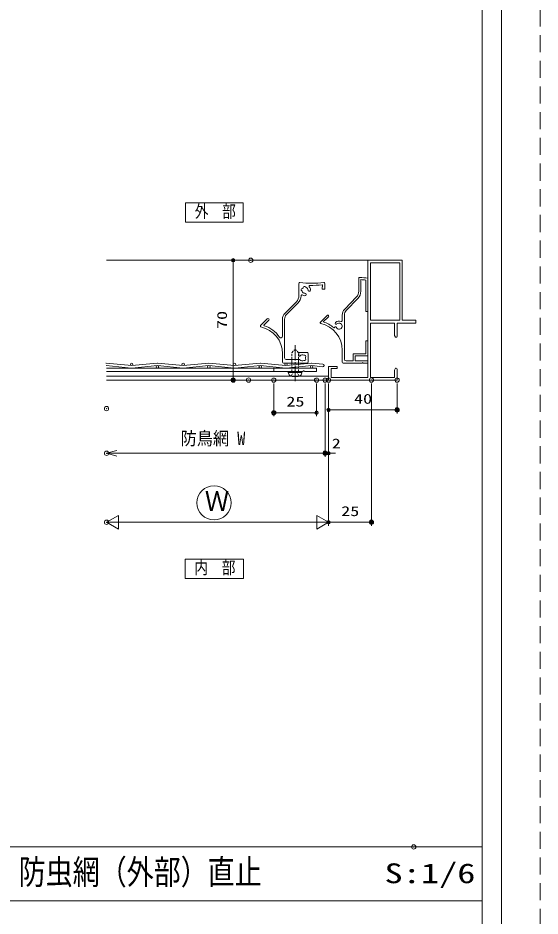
# Model space of a CAD drawing. Units: millimetres, scale not verified. Extents: x -584 to 585, y -818 to 818.
# Drawn here: x 280 to 585, y -326 to 198 of the extents above; entities that cross this region are included whole.
import ezdxf
from ezdxf.enums import TextEntityAlignment as Align

# ---------------------------------------------------------------- set-up
doc = ezdxf.new("R2010")
doc.units = ezdxf.units.MM
doc.header["$LTSCALE"] = 5
doc.header["$PDMODE"] = 32
doc.header["$PDSIZE"] = 2.5
for name, pattern in [('CHAIN2', [12, 9, -1, 1, -1]), ('DASHED1', [1.8, 1.2, -0.6]), ('DASHED2', [3, 2, -1])]:
    doc.linetypes.add(name, pattern=pattern)
for name, color, linetype, lineweight in [('0-0_Defpoints', 7, 'Continuous', 9), ('0-1_USERZ', 2, 'Continuous', 9), ('0-2_SUNPOU', 3, 'Continuous', 9), ('0-3_0', 7, 'Continuous', 9), ('0-5_USER1', 3, 'Continuous', 9), ('0-6__0-0_', 2, 'Continuous', 9), ('0-7_YSS_ZEN', 6, 'Continuous', 9), ('0-8__0-7_', 7, 'Continuous', 9), ('0-9_SHAPE', 7, 'Continuous', 9), ('0-A_KATAZAI', 7, 'Continuous', 9), ('0-B_PARTS3', 134, 'Continuous', 9), ('0-C__0-0_0-0', 2, 'Continuous', 9)]:
    doc.layers.add(name, color=color, linetype=linetype, lineweight=lineweight)
doc.layers.add('0-E_PROCESSING', color=7, linetype='Continuous')
doc.styles.add('ＭＳ ゴシック', font='')
doc.styles.get('ＭＳ ゴシック').set_extended_font_data('MS Gothic')

# ---------------------------------------------------------------- blocks, each defined once
blk = doc.blocks.new('ALW1')
at = {"layer": '0-3_0'}
blk.add_line((0, 0), (-5, 0), dxfattribs=at)
blk.add_lwpolyline([(-1.732, -1), (0, 0), (-1.732, 1)], close=True, dxfattribs=at)
blk = doc.blocks.new('GAIBU_W')
at = {"layer": '0-5_USER1', "color": 4}
blk.add_lwpolyline([(-84, -28), (84, -28), (84, 28), (-84, 28)], close=True, dxfattribs=at)
at = {"layer": '0-5_USER1', "color": 4, "style": 'ＭＳ ゴシック', "width": 0.8}
blk.add_text('外\u3000部', height=36.55, dxfattribs=at).set_placement((-57, -26.03), align=Align.BOTTOM_LEFT)
blk = doc.blocks.new('NAIBU_W')
at = {"layer": '0-5_USER1', "color": 4}
blk.add_lwpolyline([(-85.14, -28), (85.14, -28), (85.14, 28), (-85.14, 28)], close=True, dxfattribs=at)
at = {"layer": '0-5_USER1', "color": 4, "style": 'ＭＳ ゴシック', "width": 0.8}
blk.add_text('内\u3000部', height=36.55, dxfattribs=at).set_placement((-58.14, -26.03), align=Align.BOTTOM_LEFT)
blk = doc.blocks.new('DOT1')
at = {"layer": '0-3_0'}
blk.add_line((0, 0), (-5, 0), dxfattribs=at)
for radius in [2.5, 1.62]:
    blk.add_circle((0, 0), radius, dxfattribs=at)
blk = doc.blocks.new('U18')
at = {"layer": '0-B_PARTS3', "linetype": 'CHAIN2'}
blk.add_line((-27.5, 0), (77.5, 0), dxfattribs=at)
at = {"layer": '0-B_PARTS3'}
for p, q in [((-2.5, 20), (-7.76, 18.6)), ((-2.5, 20), (-2.5, -20)), ((-2.5, 20), (0, 19.12)), ((0, 19.12), (0, -19.12)), ((-2.5, -20), (-7.76, -18.6)), ((-2.5, -20), (0, -19.12))]:
    blk.add_line(p, q, dxfattribs=at)
at = {"layer": '0-B_PARTS3', "linetype": 'DASHED1'}
for p, q in [((0, 10), (55, 10)), ((55, 10), (65, 0)), ((55, -10), (65, 0)), ((0, -10), (55, -10))]:
    blk.add_line(p, q, dxfattribs=at)
for points in [[(-12.9, 11.5), (-1.31, 5.72), (1.73, 0)], [(-12.9, -11.5), (-1.31, -5.72), (1.73, 0)]]:
    blk.add_lwpolyline(points, dxfattribs=at)
at = {"layer": '0-B_PARTS3'}
for centre, radius, start, end in [((17.5, 0), 32.5, 149.41289, 210.58711), ((-6.6, 14.25), 4.5, 104.93766, 149.41289), ((-6.6, -14.25), 4.5, 210.58711, 255.06234)]:
    blk.add_arc(centre, radius, start, end, dxfattribs=at)
blk = doc.blocks.new('Open30_30')
at = {"layer": '0-3_0'}
for q in [(-15, 4.02), (-15, 0), (-15, -4.02)]:
    blk.add_line((0, 0), q, dxfattribs=at)
blk = doc.blocks.new('TWAKU_W')
at = {"layer": '0-1_USERZ', "color": 7}
blk.add_line((210.02, 166), (210.02, 131), dxfattribs=at)
at = {"layer": '0-3_0'}
for p, q in [((125, 9), (125, 350)), ((125, 350), (225.02, 350)), ((132.5, 175), (132.5, 342.5)), ((132.5, 342.5), (217.52, 342.5)), ((217.52, 342.5), (217.52, 175)), ((225.02, 350), (225.02, 175)), ((217.52, 175), (132.5, 175)), ((202.02, 166), (132.5, 166)), ((132.5, 166), (132.5, 9)), ((263.52, 166), (210.02, 166)), ((210.02, 166), (210.02, 127.5)), ((225.02, 175), (263.52, 175)), ((265.02, 173.5), (265.02, 167.5)), ((35, 40), (10, 40)), ((17.5, 34), (17.5, 9)), ((35, 34), (17.5, 34)), ((35, 34), (35, 40)), ((210.02, 32.5), (210.02, 0)), ((19, 7.5), (123.5, 7.5)), ((134, 7.5), (202.02, 7.5))]:
    blk.add_line(p, q, dxfattribs=at)
for points in [[(207.52, 125), (205.17, 125), (202.02, 130.46), (202.02, 166)], [(210.02, 0), (10, 0), (10, 40)], [(202.02, 7.5), (202.02, 29.54), (205.17, 35), (207.52, 35)]]:
    blk.add_lwpolyline(points, dxfattribs=at)
for centre, radius, start, end in [((263.52, 173.5), 1.5, 360, 90), ((263.52, 167.5), 1.5, 270, 0), ((207.52, 127.5), 2.5, 270, 0), ((207.52, 32.5), 2.5, 0, 90), ((19, 9), 1.5, 180, 270), ((123.5, 9), 1.5, 270, 0), ((134, 9), 1.5, 180, 270)]:
    blk.add_arc(centre, radius, start, end, dxfattribs=at)
blk = doc.blocks.new('HANE-R')
at = {"layer": '0-A_KATAZAI'}
for p, q in [((-26.9, 210.08), (-26.9, 247.51)), ((-20.9, 243.52), (-20.9, 210.08)), ((-6, 242.11), (-6, 150.01)), ((0, 247.8), (0, 150.01)), ((-33.88, 192.75), (-68, 157.27)), ((-29.55, 188.59), (-63.68, 153.11)), ((-138.97, 119.66), (-119.51, 139.12)), ((-130.4, 119.75), (-115.39, 134.76)), ((-74.98, 139.94), (-74.98, 123.81)), ((-68.98, 11), (-68.98, 139.94)), ((0, 150.01), (-6, 150.01)), ((-6, 65), (0, 65)), ((-6, 27), (-6, 65)), ((0, 21), (0, 65)), ((-74.98, 2.5), (-74.98, 37.33)), ((-43.5, 27), (-6, 27)), ((-43.5, 6), (-43.5, 27)), ((-72.48, 0), (-17, 0)), ((-63.98, 6), (-43.5, 6)), ((-37.5, 21), (0, 21)), ((-37.5, 6), (-37.5, 21)), ((-37.5, 6), (0, 6)), ((-15.5, 1.5), (-17, 0)), ((0, 0), (0, 6))]:
    blk.add_line(p, q, dxfattribs=at)
blk.add_lwpolyline([(-15.5, 1.5), (-14, 0), (0, 0)], dxfattribs=at)
for centre, radius, start, end in [((-24.4, 247.51), 2.5, 82.03235, 180), ((10.6, 497.57), 250, 262.03235, 267.56993), ((10.6, 497.57), 256, 262.93202, 266.28211), ((-51.9, 210.08), 25, 316.12144, 0), ((-51.9, 210.08), 31, 316.12144, 0), ((-49.98, 139.94), 25, 136.12144, 180), ((-117.39, 137), 3, 101.91022, 134.99992), ((-117.39, 137), 3, 311.6951, 101.91022), ((-49.98, 139.94), 19, 136.12144, 180), ((-137.2, 117.9), 2.5, 134.99992, 257.55528), ((-154.98, 37.33), 80, 0, 77.55528), ((-154.98, 37.33), 86, 50.05858, 73.3929), ((-94.98, 102.76), 3, 23.59929, 159.80539), ((-94.98, 102.76), 3, 23.59929, 142.12766), ((-92.54, 115.97), 3, 135.52248, 315.52248), ((-83.98, 107.57), 15, 68.19625, 135.52248), ((-83.98, 107.57), 9, 203.59929, 135.52248), ((-77.48, 123.81), 2.5, 248.19625, 0), ((-77.48, 123.81), 2.5, 248.19625, 0), ((-98.97, 104.23), 1.25, 230.05858, 339.80539), ((-72.48, 2.5), 2.5, 180, 270), ((-63.98, 11), 5, 180, 270)]:
    blk.add_arc(centre, radius, start, end, dxfattribs=at)
blk = doc.blocks.new('3K-57471')
at = {"layer": '0-9_SHAPE'}
for p, q in [((48.1, 196.69), (48.1, 232.5)), ((115.6, 216.9), (115.6, 221.4)), ((117.1, 224), (117.1, 226.82)), ((121.6, 215.4), (117.1, 215.4)), ((123.1, 232.5), (123.1, 216.9)), ((7.32, 145.56), (40.78, 179.01)), ((45.02, 174.77), (11.56, 141.31)), ((-63.97, 109.47), (-44.46, 128.97)), ((-40.22, 124.73), (-53.65, 111.3)), ((0, 78.68), (0, 127.88)), ((6, 127.88), (6, 15)), ((0, 2.5), (0, 27.14)), ((47.5, 22.43), (47.5, 29)), ((49, 30.5), (72.5, 30.5)), ((75, 28), (75, 2.5)), ((72.5, 0), (2.5, 0)), ((11, 10), (49.87, 10))]:
    blk.add_line(p, q, dxfattribs=at)
for centre, radius, start, end in [((50.6, 232.5), 2.5, 82.03236, 180), ((85.6, 482.56), 250, 262.03236, 277.96764), ((58.21, 213.8), 3.75, 99.61598, 240.38402), ((55.62, 209.24), 1.5, 18.09805, 60.38402), ((65.6, 212.5), 9, 198.09805, 268.7398), ((57.34, 218.98), 1.5, 279.61598, 321.90195), ((65.6, 212.5), 9, 128.09805, 141.90195), ((59.12, 220.76), 1.5, 308.09805, 350.38402), ((64.3, 219.89), 3.75, 29.61598, 170.38402), ((68.86, 222.48), 1.5, 209.61598, 251.90195), ((65.6, 212.5), 9, 1.2602, 71.90195), ((78.1, 212.77), 3.5, 181.2602, 1.2602), ((79.99, 224.12), 2.5, 88.75705, 218.92388), ((65.6, 212.5), 16, 1.2602, 38.92388), ((85.6, 482.56), 256, 268.75705, 276.69043), ((115.6, 226.82), 1.5, 0, 96.69043), ((117.1, 221.4), 1.5, 120, 180), ((117.1, 216.9), 1.5, 180, 270), ((115.6, 224), 1.5, 300, 0), ((120.6, 232.5), 2.5, 0, 97.96764), ((121.6, 216.9), 1.5, 270, 0), ((23.1, 196.69), 25, 315, 0), ((23.1, 196.69), 31, 315, 359.39656), ((56.6, 196.34), 2.5, 60.8835, 179.39656), ((65.6, 212.5), 16, 240.8835, 268.7398), ((65.33, 200), 3.5, 268.7398, 88.7398), ((25, 127.88), 25, 135, 180), ((25, 127.88), 19, 135, 180), ((-62.2, 107.7), 2.5, 135, 257.54002), ((-80, 27.14), 80, 0, 77.54002), ((-52.59, 110.24), 1.5, 135, 251.74428), ((-80, 27.14), 86, 34.49498, 71.74428), ((-42.34, 126.85), 3, 315, 135), ((-5, 78.68), 5, 214.49498, 0), ((49, 29), 1.5, 90, 180), ((72.5, 28), 2.5, 0, 90), ((2.5, 2.5), 2.5, 180, 270), ((11, 15), 5, 180, 270), ((49.61, 22.43), 2.11, 180, 319.05695), ((49.87, 8.5), 1.5, 39.29648, 90), ((58, 15.15), 9, 219.29648, 296.90195), ((58, 15.15), 9, 63.09805, 139.05695), ((62.75, 24.51), 1.5, 243.09805, 285.38402), ((62.75, 5.79), 1.5, 74.61598, 116.90195), ((64.14, 19.45), 3.75, 324.61598, 105.38402), ((64.14, 10.85), 3.75, 254.61598, 35.38402), ((68.42, 16.41), 1.5, 144.61598, 186.90195), ((68.42, 13.89), 1.5, 173.09805, 215.38402), ((58, 15.15), 9, 353.09805, 6.90195), ((72.5, 2.5), 2.5, 270, 0)]:
    blk.add_arc(centre, radius, start, end, dxfattribs=at)

msp = doc.modelspace()

# ---------------------------------------------------------------- linework, layer by layer
at = {"layer": '0-0_Defpoints', "color": 1, "linetype": 'DASHED2'}
msp.add_lwpolyline([(584.503, -818.101), (-584.497, -818.101), (-584.497, 818.099), (584.503, 818.099)], close=True, dxfattribs=at)
at = {"layer": '0-0_Defpoints', "color": 1}
msp.add_lwpolyline([(562.003, -818.101), (562.003, 763.099), (-561.997, 763.099), (-561.997, -818.101)], close=True, dxfattribs=at)
at = {"layer": '0-0_Defpoints'}
for p in [(415.694, 56.675), (405.461, -13.318), (414.413, -13.318), (429.118, -13.325), (454.118, -13.325), (459.118, -13.325), (461.118, -13.318), (461.118, -13.324), (486.115, -13.318), (501.122, -13.324), (331.555, -29.899), (429.118, -32.325), (501.122, -30.722), (331.555, -55.996), (459.118, -55.996), (331.555, -96.283), (486.115, -96.283)]:
    msp.add_point(p, dxfattribs=at)
at = {"layer": '0-1_USERZ', "color": 3}
for p, q in [((413.694, 56.675), (403.461, 56.675)), ((405.461, 54.675), (405.461, -11.318)), ((412.413, -13.318), (403.461, -13.318)), ((459.118, -15.325), (459.118, -57.996)), ((461.118, -15.318), (461.118, -98.283)), ((486.115, -15.318), (486.115, -98.283)), ((457.118, -55.996), (333.555, -55.996)), ((463.118, -96.283), (484.115, -96.283))]:
    msp.add_line(p, q, dxfattribs=at)
at = {"layer": '0-1_USERZ', "color": 7}
for points in [[(0.003, -285.764), (550.763, -285.764), (550.763, 230.761), (0.003, 230.761)], [(0.003, -802.289), (550.763, -802.289), (550.763, -285.764), (0.003, -285.764)], [(211.474, -317.197), (550.763, -317.197), (550.763, -285.764), (211.474, -285.764)]]:
    msp.add_lwpolyline(points, close=True, dxfattribs=at)
msp.add_point((510.845, -285.764), dxfattribs=at)
msp.add_point((510.845, -285.764), dxfattribs=at)
at = {"layer": '0-2_SUNPOU'}
for p, q in [((429.118, -15.325), (429.118, -34.325)), ((454.118, -15.325), (454.118, -34.325)), ((459.118, -15.325), (459.118, -57.996)), ((461.118, -15.318), (461.118, -57.996)), ((461.118, -15.324), (461.118, -32.722)), ((501.122, -15.324), (501.122, -32.722)), ((463.118, -30.722), (499.122, -30.722)), ((452.118, -32.325), (431.118, -32.325)), ((457.118, -55.996), (455.118, -55.996)), ((461.118, -55.996), (459.118, -55.996)), ((463.118, -55.996), (465.118, -55.996))]:
    msp.add_line(p, q, dxfattribs=at)
at = {"layer": '0-6__0-0_'}
for p, q in [((331.587, 56.675), (484.118, 56.676)), ((331.587, -6.34), (434.118, -6.34)), ((331.587, -8.34), (434.118, -8.34)), ((331.587, -11.018), (461.118, -11.018)), ((331.587, -13.325), (461.118, -13.325))]:
    msp.add_line(p, q, dxfattribs=at)
at = {"layer": '0-7_YSS_ZEN'}
for p, q in [((461.118, -15.318), (461.118, -98.283)), ((441.118, -96.283), (351.555, -96.283))]:
    msp.add_line(p, q, dxfattribs=at)
at = {"layer": '0-8__0-7_'}
msp.add_circle((394.321, -84.938), 10, dxfattribs=at)
at = {"layer": '0-9_SHAPE'}
for p, q in [((441.371, -7.971), (441.208, -8.209)), ((442.029, -8.209), (441.866, -7.971)), ((445.96, -8.34), (442.277, -8.34)), ((446.371, -7.971), (446.208, -8.209)), ((447.029, -8.209), (446.866, -7.971))]:
    msp.add_line(p, q, dxfattribs=at)
msp.add_lwpolyline([(440.96, -8.34), (429.118, -8.34), (429.118, -6.34), (454.118, -6.34), (454.118, -8.34), (447.277, -8.34)], dxfattribs=at)
for centre, start, end in [((440.96, -8.04), 270, 325.65592), ((441.618, -8.14), 34.34408, 145.65592), ((442.277, -8.04), 214.34408, 270), ((445.96, -8.04), 270, 325.65592), ((446.618, -8.14), 34.34408, 145.65592), ((447.277, -8.04), 214.34408, 270)]:
    msp.add_arc(centre, 0.3, start, end, dxfattribs=at)
at = {"layer": '0-C__0-0_0-0'}
for p, q in [((346.189, -6.329), (331.264, -4.836)), ((346.264, -4.829), (331.339, -3.336)), ((346.264, -4.829), (361.189, -3.336)), ((346.339, -6.329), (361.264, -4.836)), ((361.264, -4.836), (376.189, -6.329)), ((361.339, -3.336), (376.264, -4.829)), ((376.264, -4.829), (391.189, -3.336)), ((376.339, -6.329), (391.264, -4.836)), ((391.264, -4.836), (406.189, -6.329)), ((406.339, -6.329), (421.264, -4.836)), ((421.264, -4.836), (436.189, -6.329)), ((436.339, -6.329), (451.264, -4.836)), ((451.264, -4.836), (457.645, -5.475)), ((451.339, -3.336), (457.794, -3.982))]:
    msp.add_line(p, q, dxfattribs=at)
for points in [[(391.339, -3.336), (406.264, -4.829), (421.189, -3.336)], [(421.339, -3.336), (436.264, -4.829), (451.189, -3.336)]]:
    msp.add_lwpolyline(points, dxfattribs=at)
for centre in [(346.264, -4.075), (361.264, -5.59), (376.264, -4.075), (391.264, -5.59), (406.264, -4.075), (421.264, -5.59), (436.264, -4.075), (451.264, -5.59)]:
    msp.add_circle(centre, 0.75, dxfattribs=at)
for centre, start, end in [((331.264, -4.083), 84.2894, 95.7106), ((361.264, -4.083), 84.2894, 95.7106), ((391.264, -4.083), 84.28941, 95.7106), ((421.264, -4.083), 84.2894, 95.7106), ((451.264, -4.083), 84.2894, 95.7106), ((457.72, -4.728), 264.2894, 84.2894), ((346.264, -5.583), 264.2894, 275.7106), ((346.264, -5.583), 264.2894, 275.7106), ((376.264, -5.583), 264.2894, 275.7106), ((376.264, -5.583), 264.2894, 275.7106), ((406.264, -5.583), 264.2894, 275.7106), ((436.264, -5.583), 264.2894, 275.7106), ((436.264, -5.583), 264.2894, 275.7106)]:
    msp.add_arc(centre, 0.75, start, end, dxfattribs=at)

# ---------------------------------------------------------------- block references
at = {"layer": '0-1_USERZ', "xscale": 0.4, "yscale": 0.4}
for name, p, rotation in [('DOT1', (405.461, 56.675), 90), ('DOT1', (405.461, -13.318), 270), ('Open30_30', (331.555, -55.996), 180), ('DOT1', (461.118, -96.283), 180)]:
    msp.add_blockref(name, p, dxfattribs=dict(at, rotation=rotation))
at = {"layer": '0-1_USERZ'}
for name, p, xscale, yscale in [('TWAKU_W', (459.118, -13.324), 0.2, 0.2), ('3K-57471', (434.24, -3.325), 0.2, 0.2), ('DOT1', (459.118, -55.996), 0.4, 0.4), ('DOT1', (486.115, -96.283), 0.4, 0.4)]:
    msp.add_blockref(name, p, dxfattribs=dict(at, xscale=xscale, yscale=yscale))
at = {"layer": '0-2_SUNPOU', "xscale": 0.4, "yscale": 0.4, "rotation": 180}
for p in [(429.118, -32.325), (461.118, -30.722), (461.118, -55.996)]:
    msp.add_blockref('DOT1', p, dxfattribs=at)
at = {"layer": '0-2_SUNPOU', "xscale": 0.4, "yscale": 0.4}
for p in [(454.118, -32.325), (501.122, -30.722), (459.118, -55.996)]:
    msp.add_blockref('DOT1', p, dxfattribs=at)
at = {"layer": '0-5_USER1', "xscale": 0.2, "yscale": 0.2}
for name, p in [('GAIBU_W', (394.477, 84.549)), ('NAIBU_W', (394.477, -123.413))]:
    msp.add_blockref(name, p, dxfattribs=at)
at = {"layer": '0-7_YSS_ZEN', "xscale": 4, "yscale": 4, "rotation": 180}
msp.add_blockref('ALW1', (331.555, -96.283), dxfattribs=at)
at = {"layer": '0-7_YSS_ZEN', "xscale": 4, "yscale": 4}
msp.add_blockref('ALW1', (461.118, -96.283), dxfattribs=at)
at = {"layer": '0-B_PARTS3', "xscale": -0.2, "yscale": 0.2, "rotation": 270}
msp.add_blockref('U18', (441.618, -8.34), dxfattribs=at)
at = {"layer": '0-E_PROCESSING', "xscale": 0.2, "yscale": 0.2}
msp.add_blockref('HANE-R', (484.118, -3.325), dxfattribs=at)

# ---------------------------------------------------------------- texts
at = {"layer": '0-1_USERZ', "color": 3, "style": 'ＭＳ ゴシック', "width": 1.35}
msp.add_text('70', height=5.755, rotation=90, dxfattribs=at).set_placement((403.571, 16.535), align=Align.BOTTOM_LEFT)
at = {"layer": '0-1_USERZ', "color": 3, "style": 'ＭＳ ゴシック'}
for s, height, width, p in [('防鳥網 W', 7.697, 0.9, (374.771, -53.476)), ('25', 5.755, 1.35, (468.474, -94.393)), ('S:1/6', 11.55, 1.35, (493.774, -310.412))]:
    msp.add_text(s, height=height, dxfattribs=dict(at, width=width)).set_placement(p, align=Align.BOTTOM_LEFT)
at = {"layer": '0-1_USERZ', "color": 7, "style": 'ＭＳ ゴシック', "width": 0.8}
msp.add_text('防虫網（外部）直止', height=14.44, dxfattribs=at).set_placement((280.313, -311.967), align=Align.BOTTOM_LEFT)
at = {"layer": '0-2_SUNPOU', "style": 'ＭＳ ゴシック', "width": 1.35}
for s, p in [('25', (436.476, -30.435)), ('40', (475.978, -28.832)), ('2', (462.974, -54.916))]:
    msp.add_text(s, height=5.755, dxfattribs=at).set_placement(p, align=Align.BOTTOM_LEFT)
at = {"layer": '0-8__0-7_', "style": 'ＭＳ ゴシック', "width": 0.9}
msp.add_text('Ｗ', height=11.55, dxfattribs=at).set_placement((388.913, -93.112), align=Align.BOTTOM_LEFT)

doc.saveas('drawing.dxf')
